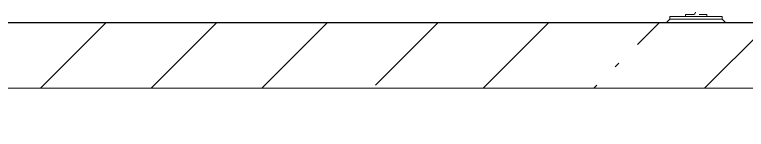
# Model space of a CAD drawing. Header units: millimetres. Extents: x 51154 to 151340, y -24069 to 30962.
# Drawn here: x 112159 to 114964, y -4257 to -3819 of the extents above; entities that cross this region are included whole.
import ezdxf

# ---------------------------------------------------------------- set-up
doc = ezdxf.new("R2010")
doc.units = ezdxf.units.MM
doc.layers.add('Ломаная-1-1', color=9, linetype='Continuous', lineweight=9, true_color=0x808080)
doc.layers.add('Партер_ТХ_для_Разрез_dwg _2_-1', color=9, linetype='Continuous', lineweight=9, true_color=0x808080)
for name, color, linetype, lineweight in [('Стены', 7, 'Continuous', 9), ('Структура _1_', 7, 'Continuous', 18), ('Штриховка разреза-2', 7, 'Continuous', 9)]:
    doc.layers.add(name, color=color, linetype=linetype, lineweight=lineweight)

# ---------------------------------------------------------------- blocks, each defined once
blk = doc.blocks.new('Партер_ТХ_для_Разрез_dwg_A$C289ab942-8380833-Разрез 1-1')
at = {"layer": 'Ломаная-1-1'}
for p, q in [((114671, -3836), (114657.9, -3849.1)), ((110724.8, -3849.2), (114954.8, -3849.2))]:
    blk.add_line(p, q, dxfattribs=at)
at = {"layer": 'Ломаная-1-1', "flags": 128}
for points in [[(114871, -3836), (114671, -3836), (114671, -3826), (114771, -3826), (114871, -3826), (114871, -3836), (114884.3, -3849.2)], [(114759.5, -3818.6), (114730, -3818.6), (114730, -3826), (114812, -3826), (114812, -3818.6), (114782.5, -3818.6)]]:
    blk.add_lwpolyline(points, dxfattribs=at)
at = {"layer": 'Ломаная-1-1'}
blk.add_arc((114759.5, -3809.6), 9, 270, 0, dxfattribs=at)
blk = doc.blocks.new('Партер_ТХ_для_Разрез_dwg _2_-8380805-Разрез 1-1')
at = {"layer": 'Ломаная-1-1', "flags": 128}
blk.add_lwpolyline([(104334.8, -4257.1), (104484.8, -3849.2), (116784.8, -3849.1), (116784.8, -4099.2)], dxfattribs=at)
blk.add_blockref('Партер_ТХ_для_Разрез_dwg_A$C289ab942-8380833-Разрез 1-1', (0, 0))

msp = doc.modelspace()

# ---------------------------------------------------------------- hatches: boundary and pattern name
at = {"layer": 'Штриховка разреза-2'}
h = msp.add_hatch(dxfattribs=at)
h.set_pattern_fill('FP_2', color=256, style=0, pattern_type=2)
h.set_pattern_definition([(45, (99498.54, 6475), (-424.264, 424.264), [600, -100, 20, -100]), (45, (99498.54, 6899), (-424.264, 424.264), [])])
h.paths.add_polyline_path([(109177.2, -4100), (129081.6, -4100), (129081.6, -3850), (104481.6, -3850), (104481.6, -4100), (108795.4, -4100)], flags=0)

# ---------------------------------------------------------------- linework, layer by layer
at = {"layer": 'Стены'}
for p, q in [((110481.6, -3850), (116779.6, -3850)), ((116779.6, -4100), (110483.6, -4100))]:
    msp.add_line(p, q, dxfattribs=at)
at = {"layer": 'Структура _1_'}
for p, q in [((128781.6, -3850), (104481.6, -3850)), ((104481.6, -4100), (128781.6, -4100))]:
    msp.add_line(p, q, dxfattribs=at)

# ---------------------------------------------------------------- block references
at = {"layer": 'Партер_ТХ_для_Разрез_dwg _2_-1'}
msp.add_blockref('Партер_ТХ_для_Разрез_dwg _2_-8380805-Разрез 1-1', (0, 0), dxfattribs=at)

doc.saveas('drawing.dxf')
